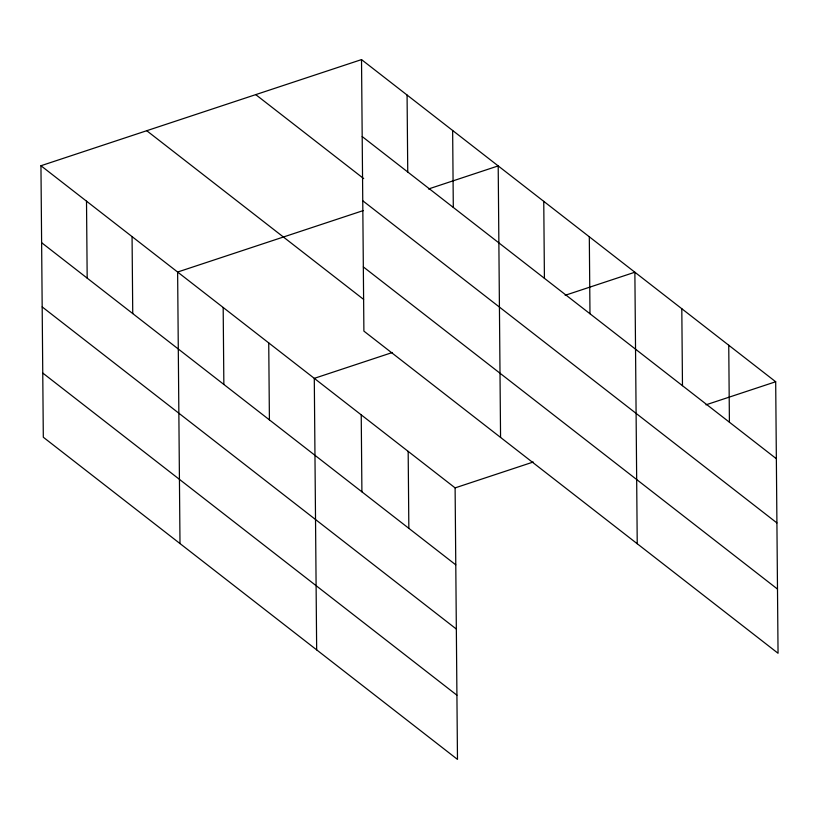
<?xml version="1.0" encoding="UTF-8"?>
<svg xmlns="http://www.w3.org/2000/svg" width="819" height="819" viewBox="0 0 819 819"><rect width="100%" height="100%" fill="white"/><g stroke="black" fill="none" stroke-linecap="round" stroke-linejoin="round"><path stroke-width="1.23" d="M40.95 165.735L455.108 487.889L457.483 759.397L43.315 437.244L40.95 165.735L361.517 59.603L775.685 381.756L778.05 653.265L363.892 331.111L361.517 59.603M363.339 210.555L177.621 272.041L179.996 543.56M428.47 188.994L498.198 165.909L500.563 437.428M392.434 352.487L314.291 378.358L316.666 649.866M565.141 295.301L634.868 272.225L637.233 543.734M455.108 487.889L533.251 462.018M705.958 404.832L775.685 381.756M362.193 136.568L776.351 458.722M255.733 94.625L363.687 178.593M362.756 200.768L776.914 522.921M363.329 266.912L777.487 589.066M146.734 130.712L363.636 299.416M41.626 242.7L455.784 564.854M42.178 306.9L456.337 629.053M42.762 373.044L456.92 695.198M728.746 345.239L729.412 422.205M681.807 308.732L682.473 385.698M589.311 236.783L589.977 313.749M543.755 201.351L544.42 278.317M452.641 130.477L453.306 207.442M407.074 95.035L407.749 172M408.169 451.371L408.845 528.347M361.23 414.864L361.906 491.83M268.734 342.915L269.41 419.881M223.177 307.483L223.853 384.449M132.064 236.609L132.739 313.575M86.507 201.167L87.183 278.132"/></g></svg>
